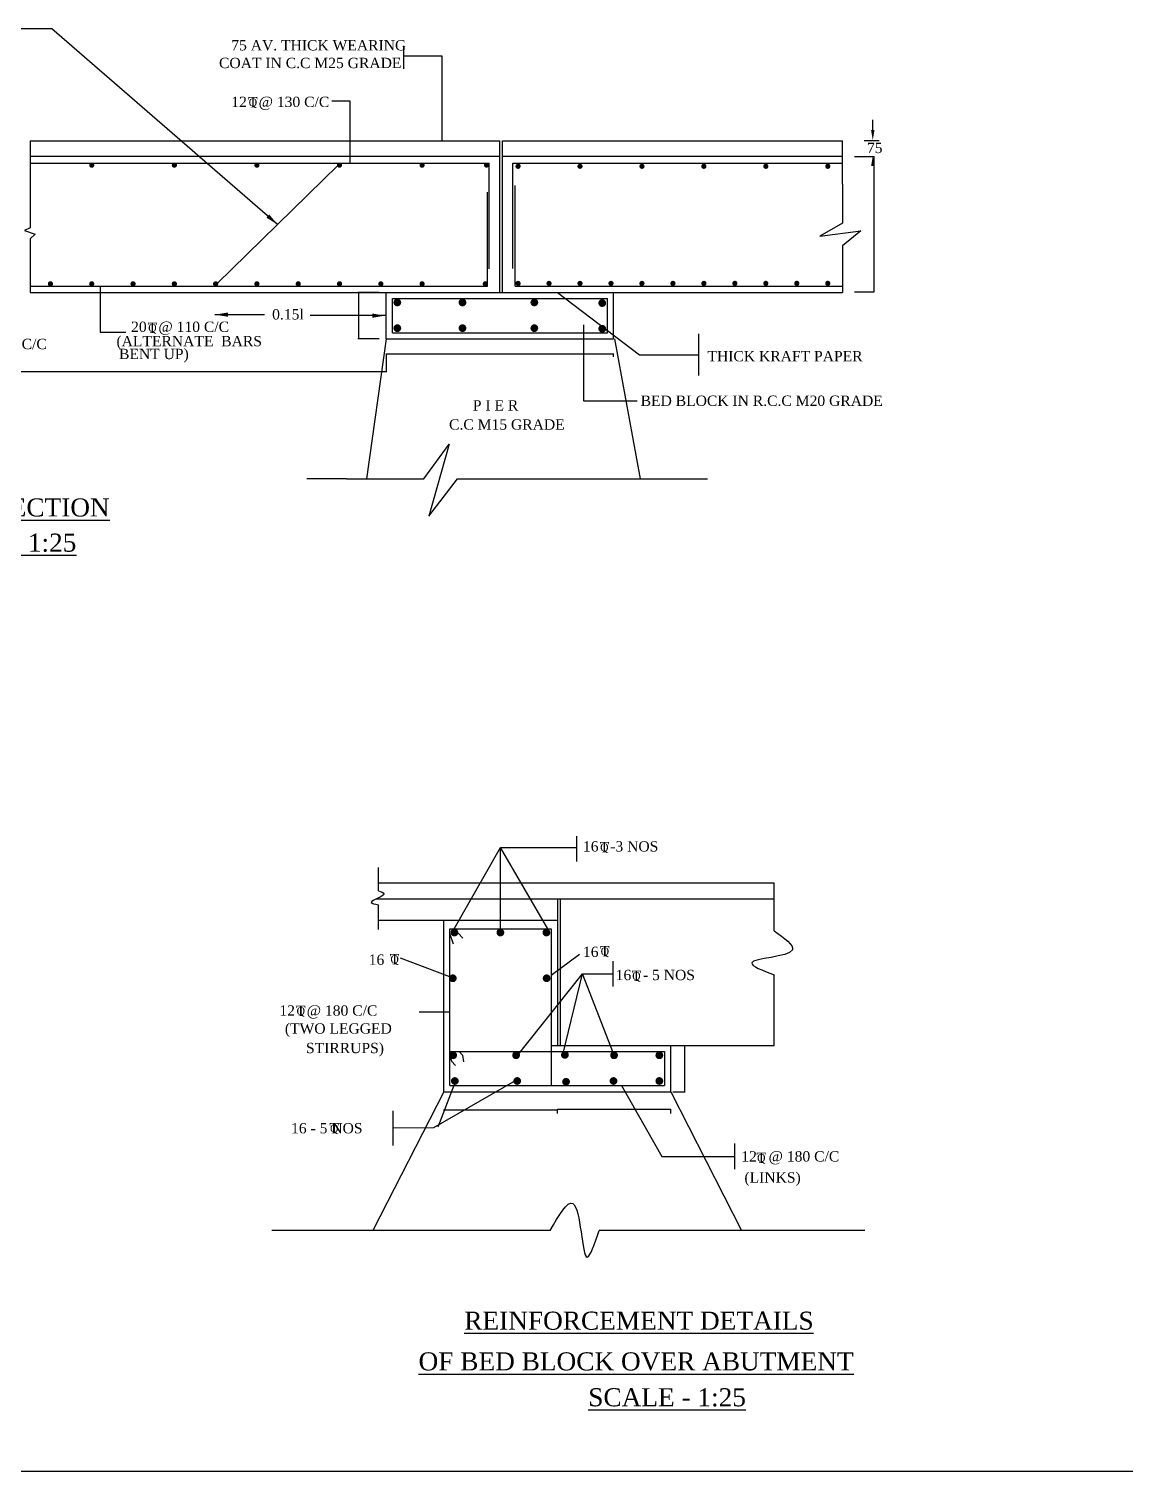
# Model space of a CAD drawing. Header units: inches. Extents: x 9 to 899, y 4 to 594.
# Drawn here: x 291.6 to 504, y 3.7 to 283.1 of the extents above; entities that cross this region are included whole.
import ezdxf

# ---------------------------------------------------------------- set-up
doc = ezdxf.new("R2010")
doc.units = ezdxf.units.IN
doc.header["$MEASUREMENT"] = 0
doc.styles.get("Standard").update_dxf_attribs({"font": 'TIMES_1.TTF'})
doc.styles.add('TIMES NEW ROMAN', font='TIMES_1.TTF')
doc.dimstyles.new('ISO-25', dxfattribs={"dimtxt": 2.5, "dimasz": 2.5, "dimexe": 1.25, "dimexo": 0.625, "dimtad": 0, "dimtih": 1, "dimtoh": 1, "dimlfac": 100, "dimtxsty": 'TIMES NEW ROMAN', "dimcen": 2.5, "dimadec": 0, "dimazin": 0, "dimtfac": 1, "dimtmove": 0, "dimatfit": 3, "dimfxl": 0, "dimarcsym": 0})
doc.dimstyles.get("Standard").update_dxf_attribs({"dimtxt": 2.5, "dimasz": 0.18, "dimexe": 0.05, "dimexo": 0.0625, "dimgap": 0.04, "dimtad": 0, "dimdec": 4, "dimzin": 0, "dimdsep": 46, "dimtxsty": 'Standard', "dimcen": 0.09, "dimadec": 0, "dimazin": 0, "dimtfac": 1, "dimtdec": 4, "dimtofl": 0, "dimtmove": 0, "dimatfit": 3, "dimfxl": 0, "dimtolj": 1, "dimtzin": 0, "dimarcsym": 0})
doc.dimstyles.new('STANDARD$0', dxfattribs={"dimscale": 88.888889, "dimtxt": 0.02, "dimasz": 0.02, "dimexe": 0.1, "dimexo": 0.1, "dimgap": 0.04, "dimtad": 2, "dimdec": 0, "dimzin": 1, "dimdsep": 46, "dimtxsty": 'Standard', "dimcen": 0.09, "dimadec": 0, "dimazin": 0, "dimtfac": 1, "dimtdec": 4, "dimtofl": 0, "dimtmove": 0, "dimatfit": 3, "dimfxl": 0, "dimtolj": 1, "dimtzin": 1, "dimarcsym": 0})

# ---------------------------------------------------------------- blocks, each defined once
blk = doc.blocks.new('*D8')
at = {"color": 0, "lineweight": -2, "transparency": 16777216}
for p, q in [((371.99, 73.65), (371.99, 73.71)), ((393.97, 73.61), (372.01, 73.61)), ((393.99, 73.65), (393.99, 73.71))]:
    blk.add_line(p, q, dxfattribs=at)
at = {"color": 0, "transparency": 16777216}
for points in [[(372.01, 73.62), (372.01, 73.61), (371.99, 73.61)], [(393.97, 73.62), (393.97, 73.61), (393.99, 73.61)]]:
    blk.add_solid(points, dxfattribs=at)
at = {"layer": 'Defpoints', "color": 0, "transparency": 16777216}
for p in [(371.99, 73.61), (371.99, 73.55), (393.99, 73.55)]:
    blk.add_point(p, dxfattribs=at)
at = {"color": 0, "transparency": 16777216, "insert": (382.99, 73.66), "char_height": 0.02, "attachment_point": 5}
blk.add_mtext('\\A1;500', dxfattribs=at)
blk = doc.blocks.new('*D9')
at = {"color": 0, "lineweight": -2, "transparency": 16777216}
for p, q in [((360.87, 218.46), (360.87, 220.21)), ((404.85, 220.11), (360.89, 220.11)), ((404.87, 219.62), (404.87, 220.21))]:
    blk.add_line(p, q, dxfattribs=at)
at = {"color": 0, "transparency": 16777216}
for points in [[(360.89, 220.11), (360.89, 220.1), (360.87, 220.11)], [(404.85, 220.11), (404.85, 220.1), (404.87, 220.11)]]:
    blk.add_solid(points, dxfattribs=at)
at = {"layer": 'Defpoints', "color": 0, "transparency": 16777216}
for p in [(360.87, 220.11), (360.87, 218.36), (404.87, 219.52)]:
    blk.add_point(p, dxfattribs=at)
at = {"color": 0, "transparency": 16777216, "insert": (382.87, 220.16), "char_height": 0.02, "attachment_point": 5}
blk.add_mtext('\\A1;1000', dxfattribs=at)
blk = doc.blocks.new('*D25')
at = {"color": 0, "lineweight": -2, "transparency": 16777216}
for p, q in [((177.27, 218.06), (177.27, 216.64)), ((360.84, 218.87), (360.84, 216.64)), ((177.29, 216.74), (360.82, 216.74))]:
    blk.add_line(p, q, dxfattribs=at)
at = {"color": 0, "transparency": 16777216}
for points in [[(177.29, 216.75), (177.29, 216.74), (177.27, 216.74)], [(360.82, 216.75), (360.82, 216.74), (360.84, 216.74)]]:
    blk.add_solid(points, dxfattribs=at)
at = {"layer": 'Defpoints', "color": 0, "transparency": 16777216}
for p in [(177.27, 218.16), (360.84, 218.97), (360.84, 216.74)]:
    blk.add_point(p, dxfattribs=at)
at = {"color": 0, "transparency": 16777216, "insert": (269.05, 216.69), "char_height": 0.02, "attachment_point": 5}
blk.add_mtext('\\A1;8000', dxfattribs=at)
blk = doc.blocks.new('*D30')
at = {"color": 0, "lineweight": -2, "transparency": 16777216}
for p, q in [((359.44, 232.06), (355.33, 232.06)), ((355.43, 232.04), (355.43, 223.08)), ((359.44, 223.06), (355.33, 223.06))]:
    blk.add_line(p, q, dxfattribs=at)
at = {"color": 0, "transparency": 16777216}
for points in [[(355.43, 232.04), (355.44, 232.04), (355.43, 232.06)], [(355.43, 223.08), (355.44, 223.08), (355.43, 223.06)]]:
    blk.add_solid(points, dxfattribs=at)
at = {"layer": 'Defpoints', "color": 0, "transparency": 16777216}
for p in [(359.54, 232.06), (355.43, 223.06), (359.54, 223.06)]:
    blk.add_point(p, dxfattribs=at)
at = {"color": 0, "transparency": 16777216, "insert": (355.38, 227.56), "char_height": 0.02, "attachment_point": 5, "rotation": 90}
blk.add_mtext('\\A1;300', dxfattribs=at)
blk = doc.blocks.new('*D31')
at = {"color": 0, "lineweight": -2, "transparency": 16777216}
for p, q in [((393.99, 73.02), (393.99, 73.85)), ((415.97, 73.75), (394.01, 73.75)), ((415.99, 73.02), (415.99, 73.85))]:
    blk.add_line(p, q, dxfattribs=at)
at = {"color": 0, "transparency": 16777216}
for points in [[(394.01, 73.75), (394.01, 73.75), (393.99, 73.75)], [(415.97, 73.75), (415.97, 73.75), (415.99, 73.75)]]:
    blk.add_solid(points, dxfattribs=at)
at = {"layer": 'Defpoints', "color": 0, "transparency": 16777216}
for p in [(393.99, 73.75), (393.99, 72.92), (415.99, 72.92)]:
    blk.add_point(p, dxfattribs=at)
at = {"color": 0, "transparency": 16777216, "insert": (404.99, 73.8), "char_height": 0.02, "attachment_point": 5}
blk.add_mtext('\\A1;500', dxfattribs=at)
blk = doc.blocks.new('*D32')
at = {"color": 0, "lineweight": -2, "transparency": 16777216}
for p, q in [((416.38, 86.19), (418.75, 86.19)), ((418.65, 77.21), (418.65, 86.17)), ((416.38, 77.19), (418.75, 77.19))]:
    blk.add_line(p, q, dxfattribs=at)
at = {"color": 0, "transparency": 16777216}
for points in [[(418.65, 86.17), (418.65, 86.17), (418.65, 86.19)], [(418.65, 77.21), (418.65, 77.21), (418.65, 77.19)]]:
    blk.add_solid(points, dxfattribs=at)
at = {"layer": 'Defpoints', "color": 0, "transparency": 16777216}
for p in [(416.28, 86.19), (418.65, 86.19), (416.28, 77.19)]:
    blk.add_point(p, dxfattribs=at)
at = {"color": 0, "transparency": 16777216, "insert": (418.7, 81.69), "char_height": 0.02, "attachment_point": 5, "rotation": 90}
blk.add_mtext('\\A1;300', dxfattribs=at)
blk = doc.blocks.new('*D33')
at = {"color": 0, "lineweight": -2, "transparency": 16777216}
for p, q in [((451.58, 258.42), (455.39, 258.42)), ((455.29, 258.4), (455.29, 232.19)), ((451.58, 232.17), (455.39, 232.17))]:
    blk.add_line(p, q, dxfattribs=at)
at = {"color": 0, "transparency": 16777216}
for points in [[(455.29, 258.4), (455.3, 258.4), (455.29, 258.42)], [(455.29, 232.19), (455.3, 232.19), (455.29, 232.17)]]:
    blk.add_solid(points, dxfattribs=at)
at = {"layer": 'Defpoints', "color": 0, "transparency": 16777216}
for p in [(451.48, 258.42), (451.48, 232.17), (455.29, 232.17)]:
    blk.add_point(p, dxfattribs=at)
at = {"color": 0, "transparency": 16777216, "insert": (455.34, 245.29), "char_height": 0.02, "attachment_point": 5, "rotation": 90}
blk.add_mtext('\\A1;690', dxfattribs=at)

msp = doc.modelspace()

# ---------------------------------------------------------------- linework, layer by layer
for p, q in [((364.19689, 279.83525), (364.19689, 275.40171)), ((455.09261, 263.53074), (455.09261, 265.53074)), ((291.86711, 261.4646), (382.87106, 261.4646)), ((291.86711, 261.4646), (291.86711, 244.56093)), ((382.87106, 232.0646), (382.87106, 261.4646)), ((383.35106, 261.4646), (449.22691, 261.4646)), ((383.35106, 232.0646), (383.35106, 261.4646)), ((449.22691, 253.0646), (449.22691, 261.4646)), ((453.41549, 261.53074), (456.34261, 261.53074)), ((291.86711, 258.4646), (382.87106, 258.4646)), ((291.86711, 257.11816), (380.78268, 257.11816)), ((380.78268, 236.64383), (380.78268, 257.11816)), ((383.35106, 258.4646), (449.22691, 258.4646)), ((385.35106, 257.11816), (449.22691, 257.11816)), ((385.35106, 236.71985), (385.35106, 257.11816)), ((328.03563, 233.7323), (351.53563, 256.72072)), ((380.48382, 245.5446), (380.48382, 251.49615)), ((385.79864, 245.5446), (385.79864, 252.76634)), ((449.22691, 253.0646), (449.22691, 245.46494)), ((291.86711, 244.56093), (290.76508, 244.03469)), ((290.76508, 244.03469), (292.79306, 243.33304)), ((292.79306, 243.33304), (291.86711, 242.45597)), ((380.48382, 233.2646), (380.48382, 245.5446)), ((385.79864, 233.2646), (385.79864, 245.5446)), ((449.22691, 245.46494), (444.80838, 242.94955)), ((444.80838, 242.94955), (452.78354, 243.99763)), ((452.78354, 243.99763), (449.22691, 241.06301)), ((291.86711, 242.45597), (291.86711, 232.0646)), ((449.22691, 241.06301), (449.22691, 232.0646)), ((291.86711, 233.2646), (380.48382, 233.2646)), ((291.86711, 232.0646), (449.22691, 232.0646)), ((360.83697, 223.0646), (360.83697, 232.0646)), ((385.79864, 233.2646), (449.22691, 233.2646)), ((404.8904, 223.0646), (404.8904, 232.0646)), ((362.03697, 230.8646), (403.6904, 230.8646)), ((362.03697, 224.2646), (362.03697, 230.8646)), ((403.6904, 224.2646), (403.6904, 230.8646)), ((362.03697, 224.2646), (403.6904, 224.2646)), ((421.41039, 215.95489), (421.41039, 224.06713)), ((360.7937, 223.0646), (357.04204, 195.96481)), ((360.87106, 223.0646), (404.87106, 223.0646)), ((405.02413, 223.0646), (410.01687, 195.96481)), ((368.12569, 195.96481), (373.0007, 202.6757)), ((373.0007, 202.6757), (369.10069, 188.72264)), ((353.11106, 195.96481), (345.4466, 195.96481)), ((353.11106, 195.96481), (368.12569, 195.96481)), ((369.10069, 188.72264), (374.62571, 195.96481)), ((374.62571, 195.96481), (413.11106, 195.96481)), ((413.11106, 195.96481), (423.09654, 195.96481)), ((397.78383, 121.79691), (397.78383, 126.73873)), ((359.31246, 116.1627), (359.31246, 120.64143)), ((359.31246, 117.67892), (435.96981, 117.67892)), ((435.96981, 108.40177), (435.96981, 117.67892)), ((358.90441, 114.56827), (435.96981, 114.56827)), ((393.9852, 114.56827), (393.9852, 86.19048)), ((394.50183, 114.56827), (394.50183, 86.19048)), ((359.31246, 108.64324), (359.31246, 113.43806)), ((359.31246, 110.42075), (393.9852, 110.42075)), ((371.96648, 77.19048), (371.96648, 110.42075)), ((373.09529, 107.94417), (373.81529, 105.89079)), ((373.17754, 108.76395), (392.7852, 108.76395)), ((373.17754, 78.39048), (373.17754, 108.76395)), ((374.017, 108.77762), (375.6538, 106.98034)), ((392.7852, 108.76395), (392.7852, 78.39048)), ((404.80139, 97.56664), (404.80139, 102.50845)), ((398.86479, 100.03754), (404.80139, 100.03754)), ((435.96981, 86.19048), (435.96981, 99.84041)), ((371.97754, 77.19048), (371.97754, 86.19048)), ((373.17754, 84.99048), (414.75393, 84.99048)), ((373.17754, 84.16144), (373.48758, 83.15741)), ((374.97616, 84.99048), (375.5964, 84.31019)), ((375.5964, 84.31019), (375.78248, 83.00866)), ((392.7852, 86.19048), (435.96981, 86.19048)), ((414.75393, 84.99048), (414.75393, 78.39048)), ((415.95393, 77.19048), (415.95393, 86.19048)), ((373.48758, 83.15741), (374.24428, 82.31452)), ((373.17754, 78.39048), (414.75393, 78.39048)), ((371.97754, 77.19048), (358.26408, 50.33043)), ((371.96648, 77.19048), (415.95393, 77.19048)), ((415.95393, 77.19048), (429.6674, 50.33043)), ((362.08182, 73.49774), (362.08182, 66.77218)), ((428.34218, 62.21884), (428.34218, 67.16066)), ((414.25601, 64.68975), (428.34218, 64.68975)), ((392.57843, 50.33043), (338.64233, 50.33043)), ((453.56602, 50.33043), (402.07495, 50.33043)), ((8.5301, 3.7038), (898.5301, 3.7038))]:
    msp.add_line(p, q)
for points, const_width in [([(303.53563, 256.72072, 1), (304.03563, 256.72072, 1)], 0.5), ([(319.53563, 256.72072, 1), (320.03563, 256.72072, 1)], 0.5), ([(335.53563, 256.72072, 1), (336.03563, 256.72072, 1)], 0.5), ([(351.53563, 256.72072, 1), (352.03563, 256.72072, 1)], 0.5), ([(367.53563, 256.72072, 1), (368.03563, 256.72072, 1)], 0.5), ([(380.02585, 256.73657, 1), (380.52585, 256.73657, 1)], 0.5), ([(386.12433, 256.50196, 1), (386.62433, 256.50196, 1)], 0.5), ([(398.12433, 256.50196, 1), (398.62433, 256.50196, 1)], 0.5), ([(410.12433, 256.50196, 1), (410.62433, 256.50196, 1)], 0.5), ([(422.12433, 256.50196, 1), (422.62433, 256.50196, 1)], 0.5), ([(434.12433, 256.50196, 1), (434.62433, 256.50196, 1)], 0.5), ([(446.12433, 256.50196, 1), (446.62433, 256.50196, 1)], 0.5), ([(295.53563, 233.7323, 1), (296.03563, 233.7323, 1)], 0.5), ([(303.53563, 233.7323, 1), (304.03563, 233.7323, 1)], 0.5), ([(311.53563, 233.7323, 1), (312.03563, 233.7323, 1)], 0.5), ([(319.53563, 233.7323, 1), (320.03563, 233.7323, 1)], 0.5), ([(327.53563, 233.7323, 1), (328.03563, 233.7323, 1)], 0.5), ([(335.53563, 233.7323, 1), (336.03563, 233.7323, 1)], 0.5), ([(343.53563, 233.7323, 1), (344.03563, 233.7323, 1)], 0.5), ([(351.53563, 233.7323, 1), (352.03563, 233.7323, 1)], 0.5), ([(359.53563, 233.7323, 1), (360.03563, 233.7323, 1)], 0.5), ([(367.53563, 233.7323, 1), (368.03563, 233.7323, 1)], 0.5), ([(379.77076, 233.7323, 1), (380.27076, 233.7323, 1)], 0.5), ([(386.12433, 233.81863, 1), (386.62433, 233.81863, 1)], 0.5), ([(392.12433, 233.81863, 1), (392.62433, 233.81863, 1)], 0.5), ([(398.12433, 233.81863, 1), (398.62433, 233.81863, 1)], 0.5), ([(404.12433, 233.81863, 1), (404.62433, 233.81863, 1)], 0.5), ([(410.12433, 233.81863, 1), (410.62433, 233.81863, 1)], 0.5), ([(416.12433, 233.81863, 1), (416.62433, 233.81863, 1)], 0.5), ([(422.12433, 233.81863, 1), (422.62433, 233.81863, 1)], 0.5), ([(428.12433, 233.81863, 1), (428.62433, 233.81863, 1)], 0.5), ([(434.12433, 233.81863, 1), (434.62433, 233.81863, 1)], 0.5), ([(440.12433, 233.81863, 1), (440.62433, 233.81863, 1)], 0.5), ([(446.12433, 233.81863, 1), (446.62433, 233.81863, 1)], 0.5), ([(362.60712, 230.12168, 1), (363.35712, 230.12168, 1)], 0.75), ([(375.22789, 230.12168, 1), (375.97789, 230.12168, 1)], 0.75), ([(389.15204, 230.12168, 1), (389.90204, 230.12168, 1)], 0.75), ([(402.30749, 230.00619, 1), (403.05749, 230.00619, 1)], 0.75), ([(362.60712, 225.14407, 1), (363.35712, 225.14407, 1)], 0.75), ([(375.22789, 225.14407, 1), (375.97789, 225.14407, 1)], 0.75), ([(389.15204, 225.14407, 1), (389.90204, 225.14407, 1)], 0.75), ([(402.30749, 225.02858, 1), (403.05749, 225.02858, 1)], 0.75), ([(373.66544, 108.05256, 1), (374.41544, 108.05256, 1)], 0.75), ([(382.57386, 108.05256, 1), (383.32386, 108.05256, 1)], 0.75), ([(391.4924, 108.05256, 1), (392.2424, 108.05256, 1)], 0.75), ([(373.35897, 99.19303, 1), (374.10897, 99.19303, 1)], 0.75), ([(391.53604, 99.19303, 1), (392.28604, 99.19303, 1)], 0.75), ([(373.41979, 84.26983, 1), (374.16979, 84.26983, 1)], 0.75), ([(385.61228, 84.26983, 1), (386.36228, 84.26983, 1)], 0.75), ([(395.07108, 84.35636, 1), (395.82108, 84.35636, 1)], 0.75), ([(404.59441, 84.26983, 1), (405.34441, 84.26983, 1)], 0.75), ([(413.37102, 84.26983, 1), (414.12102, 84.26983, 1)], 0.75), ([(373.74769, 79.29222, 1), (374.49769, 79.29222, 1)], 0.75), ([(385.83089, 79.29222, 1), (386.58089, 79.29222, 1)], 0.75), ([(395.28968, 79.14048, 1), (396.03968, 79.14048, 1)], 0.75), ([(404.48511, 79.29222, 1), (405.23511, 79.29222, 1)], 0.75), ([(413.37102, 79.29222, 1), (414.12102, 79.29222, 1)], 0.75)]:
    msp.add_lwpolyline(points, format="xyb", close=True, dxfattribs=dict(const_width=const_width))
for points in [[(359.31246, 116.1627), (360.38345, 115.58299), (357.9462, 113.90183), (359.31246, 113.43806)], [(435.96981, 108.40177), (439.5136, 104.69956), (431.63844, 102.15429), (435.96981, 99.84041)], [(392.57843, 50.33043), (396.97926, 55.5812), (399.75872, 45.16873), (402.07495, 50.33043)]]:
    msp.add_spline(points, degree=3)
for points in [[(454.75928, 263.53074), (455.42594, 263.53074), (455.09261, 261.53074)], [(454.75928, 256.53074), (455.42594, 256.53074), (455.09261, 258.53074)]]:
    msp.add_solid(points)

# ---------------------------------------------------------------- texts
for s, height, p in [('75 AV. THICK WEARING', 2, (330.813, 278.95347)), ('COAT IN C.C M25 GRADE', 2, (328.44503, 275.5249)), ('12   @ 130 C/C', 2, (330.82237, 267.98765)), ('T ', 2, (334.08287, 267.91107)), ('Q', 1.5, (334.18498, 268.13547)), ('20   @ 110 C/C', 2, (311.40649, 224.40958)), ('(ALTERNATE  BARS', 2, (308.5721, 221.62942)), ('T ', 2, (314.61773, 224.23442)), ('Q', 1.5, (314.71984, 224.45882)), ('12   @ 130 C/C', 2, (276.10063, 221.08151)), (' BENT UP)', 2, (308.31047, 219.14635)), ('THICK KRAFT PAPER ', 2, (423.06882, 218.71305)), ('P I E R', 2, (377.60944, 209.18377)), ('BED BLOCK IN R.C.C M20 GRADE', 2, (410.12052, 210.07987)), ('C.C M15 GRADE', 2, (373.0007, 205.48284)), ('%%ULONGITUDINAL SECTION', 3.5, (243.69291, 188.65953)), ('%%USCALE - 1:25', 3.5, (270.2589, 181.8407)), ('16   -3 NOS', 2, (398.94569, 123.74705)), ('T ', 2, (402.16716, 123.58722)), ('Q', 1.5, (402.26927, 123.81162)), ('16   ', 2, (357.44138, 101.8081)), ('T ', 2, (361.5354, 101.91417)), ('Q', 1.5, (361.63751, 102.13857)), ('16  ', 2, (398.94569, 103.32113)), ('T ', 2, (402.26852, 103.42721)), ('Q', 1.5, (402.37063, 103.6516)), ('16   - 5 NOS ', 2, (405.28122, 98.83466)), ('T ', 2, (408.37655, 98.67023)), ('Q', 1.5, (408.47866, 98.89463)), ('12   @ 180 C/C', 2, (340.13467, 91.94704)), ('T ', 2, (343.36194, 91.87517)), ('Q', 1.5, (343.46405, 92.09957)), ('(TWO LEGGED', 2, (341.195, 88.46707)), ('STIRRUPS)', 2, (345.28484, 84.68449)), ('16 - 5 NOS ', 2, (342.39373, 69.14636)), ('T ', 2, (349.84172, 69.13478)), ('Q', 1.5, (349.94383, 69.35918)), ('12   @ 180 C/C', 2, (429.62209, 63.69153)), ('T ', 2, (432.57278, 63.42298)), ('Q', 1.5, (432.67489, 63.64737)), ('(LINKS)', 2, (430.228, 59.60634)), ('%%UREINFORCEMENT DETAILS', 3.5, (375.94196, 31.10784)), ('%%UOF BED BLOCK OVER ABUTMENT', 3.5, (367.09762, 23.22389)), ('%%USCALE - 1:25', 3.5, (399.97182, 16.27059))]:
    msp.add_text(s, height=height).set_placement(p)
at = {"char_height": 2, "attachment_point": 5}
for s, insert in [('\\A1;75', (455.46562, 260.04895)), ('0.15l', (341.79121, 227.80508))]:
    msp.add_mtext(s, dxfattribs=dict(at, insert=insert))

# ---------------------------------------------------------------- dimensions: what is measured, and where the dimension line sits
for base, p1, p2, text, picture, middle in [((455.29252, 232.17036), (451.47978, 258.4154), (451.47978, 232.17036), '690', '*D33', (455.34273, 245.29288)), ((355.43369, 223.0646), (359.539, 232.0646), (359.539, 223.0646), '300', '*D30', (355.38352, 227.5646)), ((418.65145, 86.19048), (416.27559, 77.19048), (416.27559, 86.19048), '300', '*D32', (418.70162, 81.69048))]:
    dim = msp.add_linear_dim(base=base, p1=p1, p2=p2, angle=90, text=text, dimstyle='STANDARD$0', override={"dimscale": 1, "dimtxsty": 'Standard'})
    dim.commit()
    dim.dimension.update_dxf_attribs({"geometry": picture, "text_midpoint": middle})
for base, p1, p2, text, picture, middle in [((360.83697, 216.74338), (177.26732, 218.15676), (360.83697, 218.96649), '8000', '*D25', (269.05215, 216.6932)), ((360.87106, 220.10539), (404.87106, 219.522), (360.87106, 218.3552), '1000', '*D9', (382.87106, 220.15557)), ((371.9852, 73.61263), (393.9852, 73.54532), (371.9852, 73.54532), '500', '*D8', (382.9852, 73.6628)), ((393.9852, 73.75109), (415.9852, 72.92032), (393.9852, 72.92032), '500', '*D31', (404.9852, 73.80127))]:
    dim = msp.add_linear_dim(base=base, p1=p1, p2=p2, text=text, dimstyle='STANDARD$0', override={"dimscale": 1, "dimtxsty": 'Standard'})
    dim.commit()
    dim.dimension.update_dxf_attribs({"geometry": picture, "text_midpoint": middle})

# ---------------------------------------------------------------- leaders
for points, dimstyle, override in [([(339.78563, 245.22651), (296.04219, 283.13124), (273.32469, 283.13124)], 'ISO-25', {"dimgap": 0.625, "dimtad": 0}), ([(371.64804, 261.4646), (371.64804, 277.8691), (364.16605, 277.8691)], 'Standard', {"dimscale": 1, "dimtxsty": 'Standard'}), ([(353.84519, 257.11816), (353.84519, 269.13845), (350.27862, 269.13845)], 'Standard', {"dimscale": 1, "dimtxsty": 'Standard'}), ([(305.42988, 233.2646), (305.42988, 224.36975), (310.38914, 224.36975)], 'Standard', {"dimscale": 1, "dimtxsty": 'Standard'}), ([(394.00658, 232.0646), (409.86773, 219.97621), (421.41039, 219.97621)], 'Standard', {"dimscale": 1, "dimtxsty": 'Standard'}), ([(327.64992, 227.76247), (337.27949, 227.76247)], 'ISO-25', {"dimgap": 0.625, "dimtad": 0}), ([(360.61722, 227.5646), (346.06773, 227.5646)], 'ISO-25', {"dimgap": 0.625, "dimtad": 0}), ([(399.04642, 225.80376), (399.04642, 211.08224), (409.41412, 211.08224)], 'Standard', {"dimscale": 1, "dimtxsty": 'Standard'}), ([(374.017, 108.77762), (382.98137, 124.50056)], 'Standard', {"dimscale": 1, "dimtxsty": 'Standard'}), ([(382.98137, 108.76395), (382.98137, 124.50056), (397.78383, 124.50056)], 'Standard', {"dimscale": 1, "dimtxsty": 'Standard'}), ([(392.16151, 108.76395), (382.98137, 124.50056)], 'Standard', {"dimscale": 1, "dimtxsty": 'Standard'}), ([(392.7852, 99.76649), (398.28265, 103.85168)], 'Standard', {"dimscale": 1, "dimtxsty": 'Standard'}), ([(373.17754, 99.46388), (363.61384, 103.09516)], 'Standard', {"dimscale": 1, "dimtxsty": 'Standard'}), ([(385.98728, 83.89483), (398.86479, 100.03754)], 'Standard', {"dimscale": 1, "dimtxsty": 'Standard'}), ([(395.07108, 84.35636), (398.86479, 100.03754)], 'Standard', {"dimscale": 1, "dimtxsty": 'Standard'}), ([(404.83402, 84.61954), (398.86479, 100.03754)], 'Standard', {"dimscale": 1, "dimtxsty": 'Standard'}), ([(373.21664, 92.62512), (367.21679, 92.62512)], 'Standard', {"dimscale": 1, "dimtxsty": 'Standard'}), ([(385.83089, 79.29222), (369.96462, 70.21698), (362.08182, 70.13496)], 'Standard', {"dimscale": 1, "dimtxsty": 'Standard'}), ([(373.90602, 78.39048), (370.82806, 70.36349)], 'Standard', {"dimscale": 1, "dimtxsty": 'Standard'}), ([(406.38086, 78.39048), (414.25601, 64.68975)], 'Standard', {"dimscale": 1, "dimtxsty": 'Standard'})]:
    msp.add_leader(points, dimstyle=dimstyle, override=override)

doc.saveas('drawing.dxf')
